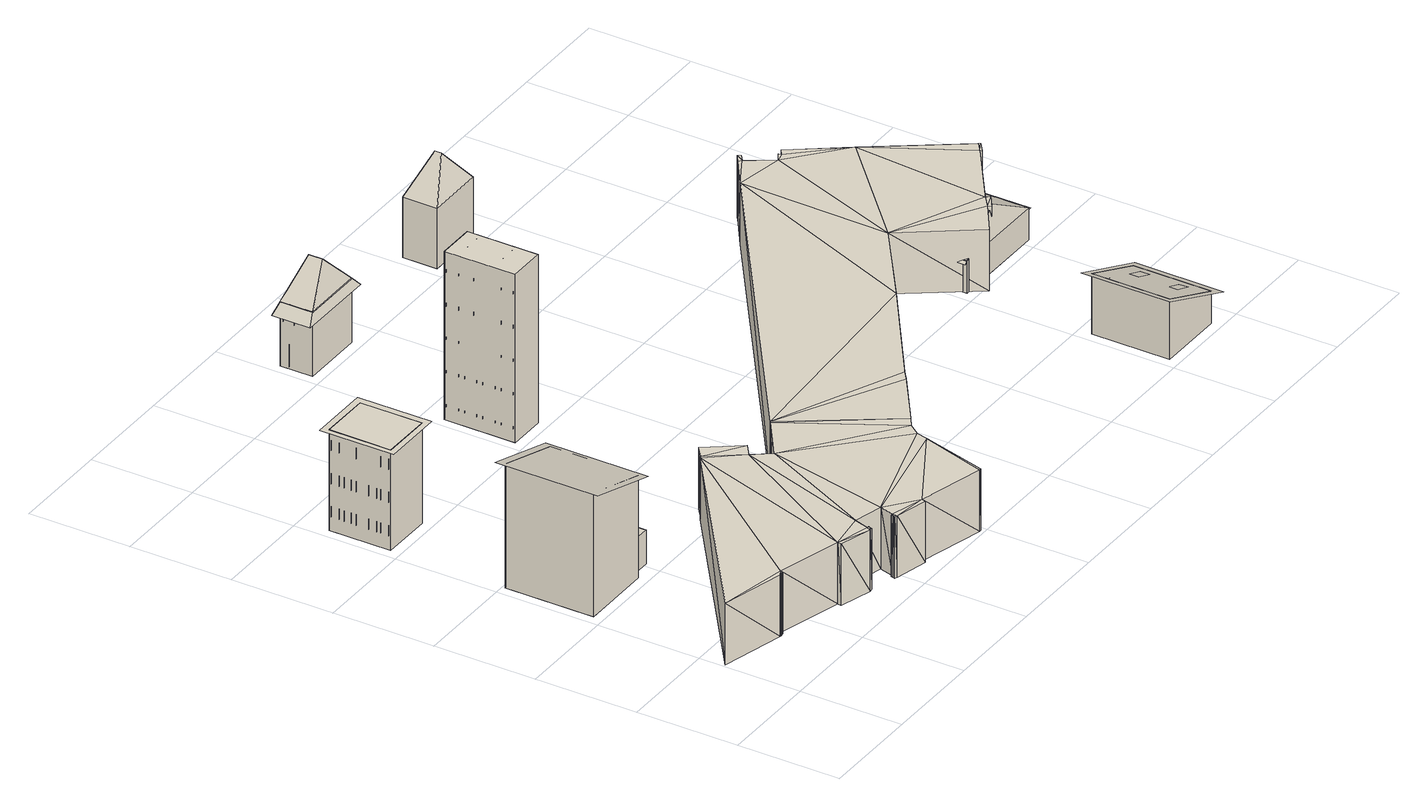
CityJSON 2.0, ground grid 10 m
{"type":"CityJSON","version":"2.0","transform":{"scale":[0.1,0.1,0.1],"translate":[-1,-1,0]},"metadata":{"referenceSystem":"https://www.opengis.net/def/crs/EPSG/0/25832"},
"CityObjects":{
"building1":{"type":"Building","geometry":[{"type":"MultiSurface","lod":"3","boundaries":[[[0,1,2,3,4,5,6,7]],[[8,9,10,11]],[[9,0,7,10]],[[12,13,14,15]],[[16,17,18,19]],[[20,21,22,23]],[[24,25,26,27]],[[28,29,30,31]],[[32,33,34,35]],[[36,37,38,39]],[[40,41,42,43]],[[44,45,46,47]],[[48,49,50,51]],[[52,53,54,55]],[[56,57,58,59]],[[7,6,60,61,3,2,11,10]],[[62,63,64,65]],[[66,67,68,69]],[[70,71,72,73]],[[74,75,76,77]],[[78,79,80,81]],[[82,83,84,85]],[[86,87,88,89]],[[11,2,1,8]],[[90,91,92,93]],[[94,95,96,97]],[[98,99,100,101]],[[102,103,104,105]],[[106,107,108,109]],[[110,111,112,113]],[[114,115,116,117]],[[8,1,0,9]],[[118,119,120,121]],[[122,123,124,125]],[[126,127,128,129]],[[130,131,132,133]],[[134,135,136,137]],[[138,139,140,141]],[[142,143,144,145]],[[146,147,148,149]],[[150,151,152,153]],[[154,155,156,157]],[[158,159,160,161]],[[6,5,162,60]],[[5,4,163,162]],[[3,61,163,4]],[[60,162,163,61]],[[164,165,166,167]]]}]},
"building2":{"type":"Building","geometry":[{"type":"MultiSurface","lod":"3","boundaries":[[[168,169,170,171]],[[172,173,174,175]],[[168,171,173,172]],[[176,177,178,179]],[[180,181,182,183]],[[184,185,186,187]],[[188,189,190,191]],[[192,193,194,195]],[[196,197,198,199]],[[176,200,201,177]],[[176,179,202,200]],[[178,203,202,179]],[[178,177,201,203]],[[180,204,205,181]],[[180,183,206,204]],[[182,207,206,183]],[[182,181,205,207]],[[184,208,209,185]],[[184,187,210,208]],[[186,211,210,187]],[[186,185,209,211]],[[188,212,213,189]],[[188,191,214,212]],[[190,215,214,191]],[[190,189,213,215]],[[192,216,217,193]],[[192,195,218,216]],[[194,219,218,195]],[[194,193,217,219]],[[196,220,221,197]],[[196,199,222,220]],[[198,223,222,199]],[[198,197,221,223]],[[200,202,203,201]],[[204,206,207,205]],[[208,210,211,209]],[[212,214,215,213]],[[216,218,219,217]],[[220,222,223,221]],[[171,170,174,173]],[[224,225,226,227]],[[228,229,230,231]],[[232,233,234,235]],[[236,237,238,239]],[[240,241,242,243]],[[224,244,245,225]],[[224,227,246,244]],[[226,247,246,227]],[[226,225,245,247]],[[228,248,249,229]],[[228,231,250,248]],[[230,251,250,231]],[[230,229,249,251]],[[232,252,253,233]],[[232,235,254,252]],[[234,255,254,235]],[[234,233,253,255]],[[236,256,257,237]],[[236,239,258,256]],[[238,259,258,239]],[[238,237,257,259]],[[240,260,261,241]],[[240,243,262,260]],[[242,263,262,243]],[[242,241,261,263]],[[244,246,247,245]],[[248,250,251,249]],[[252,254,255,253]],[[256,258,259,257]],[[260,262,263,261]],[[170,169,175,174]],[[264,265,266,267]],[[268,269,270,271]],[[272,273,274,275]],[[276,277,278,279]],[[264,280,281,265]],[[264,267,282,280]],[[266,283,282,267]],[[266,265,281,283]],[[268,284,285,269]],[[268,271,286,284]],[[270,287,286,271]],[[270,269,285,287]],[[272,288,289,273]],[[272,275,290,288]],[[274,291,290,275]],[[274,273,289,291]],[[276,292,293,277]],[[276,279,294,292]],[[278,295,294,279]],[[278,277,293,295]],[[280,282,283,281]],[[284,286,287,285]],[[288,290,291,289]],[[292,294,295,293]],[[169,168,172,175]],[[296,297,298,299]],[[300,301,302,303]],[[304,305,306,307]],[[308,309,310,311]],[[312,313,314,315]],[[316,317,318,319]],[[320,321,322,323]],[[324,325,326,327]],[[328,329,330,331]],[[332,333,334,335]],[[336,337,338,339]],[[340,341,342,343]],[[344,345,346,347]],[[296,348,349,297]],[[296,299,350,348]],[[298,351,350,299]],[[298,297,349,351]],[[300,352,353,301]],[[300,303,354,352]],[[302,355,354,303]],[[302,301,353,355]],[[304,356,357,305]],[[304,307,358,356]],[[306,359,358,307]],[[306,305,357,359]],[[308,360,361,309]],[[308,311,362,360]],[[310,363,362,311]],[[310,309,361,363]],[[312,364,365,313]],[[312,315,200,364]],[[314,366,200,315]],[[314,313,365,366]],[[316,367,368,317]],[[316,319,369,367]],[[318,370,369,319]],[[318,317,368,370]],[[320,371,372,321]],[[320,323,373,371]],[[322,374,373,323]],[[322,321,372,374]],[[324,375,376,325]],[[324,327,377,375]],[[326,378,377,327]],[[326,325,376,378]],[[328,379,380,329]],[[328,331,381,379]],[[330,382,381,331]],[[330,329,380,382]],[[332,383,384,333]],[[332,335,212,383]],[[334,385,212,335]],[[334,333,384,385]],[[336,386,387,337]],[[336,339,388,386]],[[338,389,388,339]],[[338,337,387,389]],[[340,390,391,341]],[[340,343,392,390]],[[342,393,392,343]],[[342,341,391,393]],[[344,394,395,345]],[[344,347,220,394]],[[346,396,220,347]],[[346,345,395,396]],[[348,350,351,349]],[[352,354,355,353]],[[356,358,359,357]],[[360,362,363,361]],[[364,200,366,365]],[[367,369,370,368]],[[371,373,374,372]],[[375,377,378,376]],[[379,381,382,380]],[[383,212,385,384]],[[386,388,389,387]],[[390,392,393,391]],[[394,220,396,395]],[[397,398,399,400]]]}]},
"building3":{"type":"Building","geometry":[{"type":"MultiSurface","lod":"3","boundaries":[[[401,402,403,404]],[[405,406,407,408]],[[409,410,411,412]],[[413,414,415,416]],[[417,418,419,420]],[[421,422,423,424]],[[401,404,406,405]],[[425,426,427,428]],[[429,430,431,432]],[[433,434,435,436]],[[437,438,439,440]],[[441,442,443,444]],[[445,446,447,448]],[[449,450,451,452]],[[453,454,455,456]],[[457,458,459,460]],[[425,461,462,426]],[[425,428,463,461]],[[427,464,463,428]],[[427,426,462,464]],[[429,465,466,430]],[[429,432,467,465]],[[431,468,467,432]],[[431,430,466,468]],[[433,469,470,434]],[[433,436,471,469]],[[435,472,471,436]],[[435,434,470,472]],[[437,473,474,438]],[[437,440,475,473]],[[439,476,475,440]],[[439,438,474,476]],[[441,477,478,442]],[[441,444,479,477]],[[443,480,479,444]],[[443,442,478,480]],[[445,481,482,446]],[[445,448,483,481]],[[447,484,483,448]],[[447,446,482,484]],[[449,485,486,450]],[[449,452,487,485]],[[451,488,487,452]],[[451,450,486,488]],[[453,489,490,454]],[[453,456,491,489]],[[455,492,491,456]],[[455,454,490,492]],[[457,493,494,458]],[[457,460,495,493]],[[459,496,495,460]],[[459,458,494,496]],[[461,463,464,462]],[[465,467,468,466]],[[469,471,472,470]],[[473,475,476,474]],[[477,479,480,478]],[[481,483,484,482]],[[485,487,488,486]],[[489,491,492,490]],[[493,495,496,494]],[[404,403,407,406]],[[497,498,499,500]],[[501,502,503,504]],[[505,506,507,508]],[[509,510,511,512]],[[513,514,515,516]],[[517,518,519,520]],[[521,522,523,524]],[[525,526,527,528]],[[529,530,531,532]],[[533,534,535,536]],[[537,538,539,540]],[[541,542,543,544]],[[545,546,547,548]],[[497,549,550,498]],[[497,500,551,549]],[[499,552,551,500]],[[499,498,550,552]],[[501,553,554,502]],[[501,504,555,553]],[[503,556,555,504]],[[503,502,554,556]],[[505,557,558,506]],[[505,508,559,557]],[[507,560,559,508]],[[507,506,558,560]],[[509,561,562,510]],[[509,512,563,561]],[[511,564,563,512]],[[511,510,562,564]],[[513,565,566,514]],[[513,516,567,565]],[[515,568,567,516]],[[515,514,566,568]],[[517,569,570,518]],[[517,520,571,569]],[[519,572,571,520]],[[519,518,570,572]],[[521,573,574,522]],[[521,524,575,573]],[[523,576,575,524]],[[523,522,574,576]],[[525,577,578,526]],[[525,528,579,577]],[[527,580,579,528]],[[527,526,578,580]],[[529,581,582,530]],[[529,532,583,581]],[[531,584,583,532]],[[531,530,582,584]],[[533,585,586,534]],[[533,536,587,585]],[[535,588,587,536]],[[535,534,586,588]],[[537,589,590,538]],[[537,540,591,589]],[[539,592,591,540]],[[539,538,590,592]],[[541,593,594,542]],[[541,544,595,593]],[[543,596,595,544]],[[543,542,594,596]],[[545,597,598,546]],[[545,548,599,597]],[[547,600,599,548]],[[547,546,598,600]],[[549,551,552,550]],[[553,555,556,554]],[[557,559,560,558]],[[561,563,564,562]],[[565,567,568,566]],[[569,571,572,570]],[[573,575,576,574]],[[577,579,580,578]],[[581,583,584,582]],[[585,587,588,586]],[[589,591,592,590]],[[593,595,596,594]],[[597,599,600,598]],[[403,402,408,407]],[[601,602,603,604]],[[605,606,607,608]],[[609,610,611,612]],[[613,614,615,616]],[[617,618,619,620]],[[621,622,623,624]],[[625,626,627,628]],[[629,630,631,632]],[[633,634,635,636]],[[637,638,639,640]],[[641,642,643,644]],[[601,645,646,602]],[[601,604,647,645]],[[603,648,647,604]],[[603,602,646,648]],[[605,649,650,606]],[[605,608,651,649]],[[607,652,651,608]],[[607,606,650,652]],[[609,653,654,610]],[[609,612,655,653]],[[611,656,655,612]],[[611,610,654,656]],[[613,657,658,614]],[[613,616,659,657]],[[615,660,659,616]],[[615,614,658,660]],[[617,661,662,618]],[[617,620,663,661]],[[619,664,663,620]],[[619,618,662,664]],[[621,665,666,622]],[[621,624,667,665]],[[623,668,667,624]],[[623,622,666,668]],[[625,669,670,626]],[[625,628,671,669]],[[627,672,671,628]],[[627,626,670,672]],[[629,673,674,630]],[[629,632,675,673]],[[631,676,675,632]],[[631,630,674,676]],[[633,677,678,634]],[[633,636,679,677]],[[635,680,679,636]],[[635,634,678,680]],[[637,681,682,638]],[[637,640,683,681]],[[639,684,683,640]],[[639,638,682,684]],[[641,685,686,642]],[[641,644,687,685]],[[643,688,687,644]],[[643,642,686,688]],[[645,647,648,646]],[[649,651,652,650]],[[653,655,656,654]],[[657,659,660,658]],[[661,663,664,662]],[[665,667,668,666]],[[669,671,672,670]],[[673,675,676,674]],[[677,679,680,678]],[[681,683,684,682]],[[685,687,688,686]],[[402,401,405,408]],[[689,690,691,692]],[[693,694,695,696]],[[697,698,699,700]],[[701,702,703,704]],[[705,706,707,708]],[[709,710,711,712]],[[713,714,715,716]],[[717,718,719,720]],[[721,722,723,724]],[[725,726,727,728]],[[729,730,731,732]],[[733,734,735,736]],[[737,738,739,740]],[[741,742,743,744]],[[745,746,747,748]],[[749,750,751,752]],[[689,753,754,690]],[[689,692,755,753]],[[691,756,755,692]],[[691,690,754,756]],[[693,757,758,694]],[[693,696,759,757]],[[695,760,759,696]],[[695,694,758,760]],[[697,761,762,698]],[[697,700,763,761]],[[699,764,763,700]],[[699,698,762,764]],[[701,765,766,702]],[[701,704,767,765]],[[703,768,767,704]],[[703,702,766,768]],[[705,769,770,706]],[[705,708,771,769]],[[707,772,771,708]],[[707,706,770,772]],[[709,773,774,710]],[[709,712,775,773]],[[711,776,775,712]],[[711,710,774,776]],[[713,777,778,714]],[[713,716,779,777]],[[715,780,779,716]],[[715,714,778,780]],[[717,781,782,718]],[[717,720,783,781]],[[719,784,783,720]],[[719,718,782,784]],[[721,785,786,722]],[[721,724,787,785]],[[723,788,787,724]],[[723,722,786,788]],[[725,789,790,726]],[[725,728,791,789]],[[727,792,791,728]],[[727,726,790,792]],[[729,793,794,730]],[[729,732,795,793]],[[731,796,795,732]],[[731,730,794,796]],[[733,797,798,734]],[[733,736,799,797]],[[735,800,799,736]],[[735,734,798,800]],[[737,801,802,738]],[[737,740,803,801]],[[739,804,803,740]],[[739,738,802,804]],[[741,805,806,742]],[[741,744,807,805]],[[743,808,807,744]],[[743,742,806,808]],[[745,809,810,746]],[[745,748,811,809]],[[747,812,811,748]],[[747,746,810,812]],[[749,813,814,750]],[[749,752,815,813]],[[751,816,815,752]],[[751,750,814,816]],[[753,755,756,754]],[[757,759,760,758]],[[761,763,764,762]],[[765,767,768,766]],[[769,771,772,770]],[[773,775,776,774]],[[777,779,780,778]],[[781,783,784,782]],[[785,787,788,786]],[[789,791,792,790]],[[793,795,796,794]],[[797,799,800,798]],[[801,803,804,802]],[[805,807,808,806]],[[809,811,812,810]],[[813,815,816,814]]]}]},
"building4":{"type":"Building","geometry":[{"type":"MultiSurface","lod":"3","boundaries":[[[817,818,819,820]],[[821,822,823,824]],[[822,821,825,826]],[[821,824,825]],[[822,826,823]],[[817,820,825,824]],[[827,828,829,830]],[[831,832,833,834]],[[835,836,837,838]],[[827,839,840,828]],[[827,830,841,839]],[[829,842,841,830]],[[829,828,840,842]],[[831,843,844,832]],[[831,834,845,843]],[[833,846,845,834]],[[833,832,844,846]],[[835,847,848,836]],[[835,838,849,847]],[[837,850,849,838]],[[837,836,848,850]],[[839,841,842,840]],[[843,845,846,844]],[[847,849,850,848]],[[820,819,826,825]],[[851,852,853,854]],[[855,856,857,858]],[[859,860,861,862]],[[851,863,864,852]],[[851,854,865,863]],[[853,866,865,854]],[[853,852,864,866]],[[855,867,868,856]],[[855,858,869,867]],[[857,870,869,858]],[[857,856,868,870]],[[859,871,872,860]],[[859,862,873,871]],[[861,874,873,862]],[[861,860,872,874]],[[863,865,866,864]],[[867,869,870,868]],[[871,873,874,872]],[[819,818,823,826]],[[875,876,877,878]],[[879,880,881,882]],[[883,884,885,886]],[[887,888,889,890]],[[891,892,893,894]],[[895,896,897,898]],[[899,900,901,902]],[[903,904,905,906]],[[875,907,908,876]],[[875,878,909,907]],[[877,910,909,878]],[[877,876,908,910]],[[879,911,912,880]],[[879,882,913,911]],[[881,914,913,882]],[[881,880,912,914]],[[883,915,916,884]],[[883,886,917,915]],[[885,918,917,886]],[[885,884,916,918]],[[887,919,920,888]],[[887,890,921,919]],[[889,922,921,890]],[[889,888,920,922]],[[891,923,924,892]],[[891,894,925,923]],[[893,926,925,894]],[[893,892,924,926]],[[895,927,928,896]],[[895,898,929,927]],[[897,930,929,898]],[[897,896,928,930]],[[899,931,932,900]],[[899,902,933,931]],[[901,934,933,902]],[[901,900,932,934]],[[903,935,936,904]],[[903,906,937,935]],[[905,938,937,906]],[[905,904,936,938]],[[907,909,910,908]],[[911,913,914,912]],[[915,917,918,916]],[[919,921,922,920]],[[923,925,926,924]],[[927,929,930,928]],[[931,933,934,932]],[[935,937,938,936]],[[818,817,824,823]],[[939,940,941,942]],[[943,944,945,946]],[[939,947,948,940]],[[939,942,949,947]],[[941,950,949,942]],[[941,940,948,950]],[[943,951,952,944]],[[943,946,953,951]],[[945,954,953,946]],[[945,944,952,954]],[[947,949,950,948]],[[951,953,954,952]],[[955,956,825,824]],[[956,957,826,825]],[[958,823,826,957]],[[955,824,823,958]]]}]},
"building5":{"type":"Building","attributes":{"bgt_status":"bestaand","hoek":"(1:-52.4)","identificatiebagpnd":"503100000000035","identificatiebagvbolaagstehuisnummer":"(1:503010000027121)","measuredHeight":6,"min-height-surface":-0.1,"plaatsingspunt":"(1:85012.966 447473.243)","plus_status":"geenWaarde","relatievehoogteligging":"0","tekst":"(1:6)"},"geometry":[{"type":"MultiSurface","lod":"1","boundaries":[[[959,960,961]],[[962,963,959]],[[964,965,966]],[[967,968,969]],[[967,970,971]],[[967,972,968]],[[964,966,973]],[[972,974,975]],[[976,972,971]],[[971,972,967]],[[977,974,978]],[[978,974,976]],[[978,976,979]],[[974,972,976]],[[965,980,981]],[[982,983,981]],[[983,984,985]],[[984,983,986]],[[987,984,986]],[[986,983,982]],[[988,986,982]],[[989,990,982]],[[982,981,980]],[[991,990,992]],[[993,991,994]],[[995,993,994]],[[994,991,992]],[[996,994,992]],[[992,990,997]],[[997,990,998]],[[998,990,989]],[[965,981,971]],[[962,959,973]],[[999,1000,1001]],[[999,989,980]],[[999,980,1000]],[[989,982,980]],[[970,965,971]],[[970,966,965]],[[963,960,959]],[[964,973,959]],[[1002,961,1003]],[[1004,961,1002]],[[1005,1004,1002]],[[1005,1002,1006]],[[1003,961,1007]],[[1008,1003,1009]],[[1009,1003,1010]],[[1011,1009,1010]],[[1012,1013,1014]],[[1010,1012,1015]],[[1015,1012,1014]],[[1003,1007,1010]],[[1010,1016,1012]],[[1017,1016,1007]],[[1016,1017,1018]],[[1018,1017,1019]],[[1016,1010,1007]],[[1017,1007,1020]],[[961,960,1007]],[[1021,1022,963]],[[963,1022,960]],[[1023,1021,962]],[[962,1021,963]],[[1024,1023,973]],[[973,1023,962]],[[1025,1024,966]],[[966,1024,973]],[[1026,1025,970]],[[970,1025,966]],[[1027,1026,967]],[[967,1026,970]],[[1028,1027,969]],[[969,1027,967]],[[1029,1028,968]],[[968,1028,969]],[[1030,1029,972]],[[972,1029,968]],[[1031,1030,975]],[[975,1030,972]],[[1032,1031,974]],[[974,1031,975]],[[1033,1032,977]],[[977,1032,974]],[[1034,1033,978]],[[978,1033,977]],[[1035,1034,979]],[[979,1034,978]],[[1036,1035,976]],[[976,1035,979]],[[1037,1036,971]],[[971,1036,976]],[[1038,1037,981]],[[981,1037,971]],[[1039,1038,983]],[[983,1038,981]],[[1040,1039,985]],[[985,1039,983]],[[1041,1040,984]],[[984,1040,985]],[[1042,1041,987]],[[987,1041,984]],[[1043,1042,986]],[[986,1042,987]],[[1044,1043,988]],[[988,1043,986]],[[1045,1044,982]],[[982,1044,988]],[[1046,1045,990]],[[990,1045,982]],[[1047,1046,991]],[[991,1046,990]],[[1048,1047,993]],[[993,1047,991]],[[1049,1048,995]],[[995,1048,993]],[[1050,1049,994]],[[994,1049,995]],[[1051,1050,996]],[[996,1050,994]],[[1052,1051,992]],[[992,1051,996]],[[1053,1052,997]],[[997,1052,992]],[[1054,1053,998]],[[998,1053,997]],[[1055,1054,989]],[[989,1054,998]],[[1056,1055,999]],[[999,1055,989]],[[1057,1056,1001]],[[1001,1056,999]],[[1058,1057,1000]],[[1000,1057,1001]],[[1059,1058,980]],[[980,1058,1000]],[[1060,1059,965]],[[965,1059,980]],[[1061,1060,964]],[[964,1060,965]],[[1062,1061,959]],[[959,1061,964]],[[1063,1062,961]],[[961,1062,959]],[[1064,1063,1004]],[[1004,1063,961]],[[1065,1064,1005]],[[1005,1064,1004]],[[1066,1065,1006]],[[1006,1065,1005]],[[1067,1066,1002]],[[1002,1066,1006]],[[1068,1067,1003]],[[1003,1067,1002]],[[1069,1068,1008]],[[1008,1068,1003]],[[1070,1069,1009]],[[1009,1069,1008]],[[1071,1070,1011]],[[1011,1070,1009]],[[1072,1071,1010]],[[1010,1071,1011]],[[1073,1072,1015]],[[1015,1072,1010]],[[1074,1073,1014]],[[1014,1073,1015]],[[1075,1074,1013]],[[1013,1074,1014]],[[1076,1075,1012]],[[1012,1075,1013]],[[1077,1076,1016]],[[1016,1076,1012]],[[1078,1077,1018]],[[1018,1077,1016]],[[1079,1078,1019]],[[1019,1078,1018]],[[1080,1079,1017]],[[1017,1079,1019]],[[1081,1080,1020]],[[1020,1080,1017]],[[1082,1081,1007]],[[1007,1081,1020]],[[1022,1082,960]],[[960,1082,1007]]]}]},
"building6":{"type":"Building","geometry":[{"type":"MultiSurface","lod":"3","boundaries":[[[1083,1084,1085,1086]],[[1087,1088,1089,1090]],[[1088,1087,1091,1092]],[[1087,1090,1091]],[[1088,1092,1089]],[[1083,1086,1091,1090]],[[1093,1094,1095,1096]],[[1097,1098,1099,1100]],[[1101,1102,1103,1104]],[[1105,1106,1107,1108]],[[1109,1110,1111,1112]],[[1086,1085,1092,1091]],[[1113,1114,1115,1116]],[[1117,1118,1119,1120]],[[1085,1084,1089,1092]],[[1121,1122,1123,1124]],[[1125,1126,1127,1128]],[[1129,1130,1131,1132]],[[1133,1134,1135,1136]],[[1137,1138,1139,1140]],[[1141,1142,1143,1144]],[[1084,1083,1090,1089]],[[1145,1146,1147,1148]],[[1149,1150,1151,1152]]]}]},
"building7":{"type":"Building","geometry":[{"type":"MultiSurface","lod":"3","boundaries":[[[1153,1154,1155,1156]],[[1157,1158,1159,1160]],[[1161,1162,1163,1164]],[[1165,1166,1167,1168]],[[1169,1170,1171,1172]],[[1158,1153,1156,1159]],[[1173,1174,1175,1176]],[[1156,1155,1160,1159]],[[1177,1178,1179,1180]],[[1181,1182,1183,1184]],[[1160,1155,1154,1157]],[[1185,1186,1187,1188]],[[1189,1190,1191,1192]],[[1185,1193,1194,1186]],[[1185,1188,1195,1193]],[[1187,1196,1195,1188]],[[1187,1186,1194,1196]],[[1189,1197,1198,1190]],[[1189,1192,1199,1197]],[[1191,1200,1199,1192]],[[1191,1190,1198,1200]],[[1193,1195,1196,1194]],[[1197,1199,1200,1198]],[[1157,1154,1153,1158]],[[1201,1202,1203,1204]],[[1205,1206,1207,1208]],[[1209,1210,1211,1212]],[[1213,1214,1215,1216]]]}]},
"building8":{"type":"Building","geometry":[{"type":"MultiSurface","lod":"3","boundaries":[[[1217,1218,1219,1220]],[[1221,1222,1223,1224]],[[1222,1221,1225,1226]],[[1221,1224,1225]],[[1222,1226,1223]],[[1217,1220,1225,1224]],[[1227,1228,1229,1230]],[[1231,1232,1233,1234]],[[1235,1236,1237,1238]],[[1239,1240,1241,1242]],[[1243,1244,1245,1246]],[[1247,1248,1249,1250]],[[1220,1219,1226,1225]],[[1251,1252,1253,1254]],[[1219,1218,1223,1226]],[[1255,1256,1257,1258]],[[1259,1260,1261,1262]],[[1263,1264,1265,1266]],[[1267,1268,1269,1270]],[[1271,1272,1273,1274]],[[1275,1276,1277,1278]],[[1218,1217,1224,1223]],[[1279,1280,1281,1282]],[[1283,1284,1285,1286]],[[1287,1288,1289,1290]],[[1291,1292,1293,1294]],[[1295,1296,1297,1298]],[[1299,1300,1301,1302]],[[1303,1304,1305,1306]],[[1307,1308,1309,1310]],[[1311,1312,1313,1314]],[[1315,1316,1225,1224]],[[1316,1317,1226,1225]],[[1318,1223,1226,1317]],[[1315,1224,1223,1318]]]}]}
},
"vertices":[
[10,210,0],[10,297,0],[82,297,0],[82,259,0],[104,259,0],[104,216,0],[82,216,0],[82,210,0],[10,297,123],[10,210,123],[82,210,102],[82,297,102],[12,210,11],[12,210,25],[22,210,25],[22,210,11],[27,210,11],[27,210,25],[36,210,25],[36,210,11],[41,210,11],[41,210,25],[51,210,25],[51,210,11],[56,210,11],[56,210,25],[66,210,25],[66,210,11],[70,210,11],[70,210,25],[80,210,25],[80,210,11],[12,210,45],[12,210,59],[22,210,59],[22,210,45],[31,210,45],[31,210,59],[41,210,59],[41,210,45],[51,210,45],[51,210,59],[60,210,59],[60,210,45],[70,210,45],[70,210,59],[80,210,59],[80,210,45],[12,210,79],[12,210,93],[22,210,93],[22,210,79],[41,210,79],[41,210,93],[51,210,93],[51,210,79],[70,210,79],[70,210,93],[80,210,93],[80,210,79],[82,216,34],[82,259,34],[82,213,45],[82,213,58],[82,224,58],[82,224,45],[82,231,45],[82,231,58],[82,242,58],[82,242,45],[82,248,45],[82,248,58],[82,259,58],[82,259,45],[82,266,45],[82,266,58],[82,276,58],[82,276,45],[82,283,45],[82,283,58],[82,294,58],[82,294,45],[82,213,79],[82,213,92],[82,224,92],[82,224,79],[82,283,79],[82,283,92],[82,294,92],[82,294,79],[80,297,11],[80,297,22],[72,297,22],[72,297,11],[20,297,11],[20,297,22],[12,297,22],[12,297,11],[80,297,45],[80,297,56],[72,297,56],[72,297,45],[80,297,79],[80,297,90],[72,297,90],[72,297,79],[60,297,79],[60,297,90],[52,297,90],[52,297,79],[40,297,79],[40,297,90],[32,297,90],[32,297,79],[20,297,79],[20,297,90],[12,297,90],[12,297,79],[10,244,1],[10,244,24],[10,232,24],[10,232,1],[10,295,45],[10,295,57],[10,285,57],[10,285,45],[10,258,45],[10,258,57],[10,249,57],[10,249,45],[10,222,45],[10,222,57],[10,213,57],[10,213,45],[10,295,79],[10,295,91],[10,285,91],[10,285,79],[10,282,79],[10,282,91],[10,273,91],[10,273,79],[10,270,79],[10,270,91],[10,261,91],[10,261,79],[10,258,79],[10,258,91],[10,249,91],[10,249,79],[10,246,79],[10,246,91],[10,237,91],[10,237,79],[10,234,79],[10,234,91],[10,225,91],[10,225,79],[10,222,79],[10,222,91],[10,213,91],[10,213,79],[104,216,34],[104,259,34],[5,203,125],[86,203,101],[86,304,101],[5,304,125],
[10,410,0],[10,471,0],[60,471,0],[60,410,0],[10,410,100],[60,410,100],[60,471,100],[10,471,100],[12,410,14],[12,410,17],[22,410,17],[22,410,14],[30,410,14],[30,410,17],[40,410,17],[40,410,14],[48,410,14],[48,410,17],[58,410,17],[58,410,14],[12,410,47],[12,410,50],[22,410,50],[22,410,47],[48,410,47],[48,410,50],[58,410,50],[58,410,47],[12,410,80],[12,410,84],[22,410,84],[22,410,80],[12,412,14],[12,412,17],[22,412,14],[22,412,17],[30,412,14],[30,412,17],[40,412,14],[40,412,17],[48,412,14],[48,412,17],[58,412,14],[58,412,17],[12,412,47],[12,412,50],[22,412,47],[22,412,50],[48,412,47],[48,412,50],[58,412,47],[58,412,50],[12,412,80],[12,412,84],[22,412,80],[22,412,84],[60,434,2],[60,434,22],[60,446,22],[60,446,2],[60,414,47],[60,414,58],[60,424,58],[60,424,47],[60,435,47],[60,435,58],[60,446,58],[60,446,47],[60,457,47],[60,457,58],[60,467,58],[60,467,47],[60,414,80],[60,414,91],[60,424,91],[60,424,80],[59,434,2],[59,434,22],[59,446,2],[59,446,22],[59,414,47],[59,414,58],[59,424,47],[59,424,58],[59,435,47],[59,435,58],[59,446,47],[59,446,58],[59,457,47],[59,457,58],[59,467,47],[59,467,58],[59,414,80],[59,414,91],[59,424,80],[59,424,91],[58,471,14],[58,471,18],[45,471,18],[45,471,14],[58,471,47],[58,471,52],[45,471,52],[45,471,47],[58,471,80],[58,471,85],[45,471,85],[45,471,80],[26,471,80],[26,471,85],[13,471,85],[13,471,80],[58,469,14],[58,469,18],[45,469,14],[45,469,18],[58,469,47],[58,469,52],[45,469,47],[45,469,52],[58,469,80],[58,469,85],[45,469,80],[45,469,85],[26,469,80],[26,469,85],[13,469,80],[13,469,85],[10,469,14],[10,469,25],[10,461,25],[10,461,14],[10,456,14],[10,456,25],[10,449,25],[10,449,14],[10,444,14],[10,444,25],[10,437,25],[10,437,14],[10,432,14],[10,432,25],[10,424,25],[10,424,14],[10,420,14],[10,420,25],[10,412,25],[10,412,14],[10,469,47],[10,469,58],[10,461,58],[10,461,47],[10,456,47],[10,456,58],[10,449,58],[10,449,47],[10,444,47],[10,444,58],[10,437,58],[10,437,47],[10,432,47],[10,432,58],[10,424,58],[10,424,47],[10,420,47],[10,420,58],[10,412,58],[10,412,47],[10,469,80],[10,469,91],[10,461,91],[10,461,80],[10,444,80],[10,444,91],[10,437,91],[10,437,80],[10,420,80],[10,420,91],[10,412,91],[10,412,80],[12,469,14],[12,469,25],[12,461,14],[12,461,25],[12,456,14],[12,456,25],[12,449,14],[12,449,25],[12,444,14],[12,444,25],[12,437,14],[12,437,25],[12,432,14],[12,432,25],[12,424,14],[12,424,25],[12,420,14],[12,420,25],[12,412,25],[12,469,47],[12,469,58],[12,461,47],[12,461,58],[12,456,47],[12,456,58],[12,449,47],[12,449,58],[12,444,47],[12,444,58],[12,437,47],[12,437,58],[12,432,47],[12,432,58],[12,424,47],[12,424,58],[12,420,47],[12,420,58],[12,412,58],[12,469,80],[12,469,91],[12,461,80],[12,461,91],[12,444,80],[12,444,91],[12,437,80],[12,437,91],[12,420,80],[12,420,91],[12,412,91],[5,404,100],[66,404,100],[66,477,100],[5,477,100],
[210,410,0],[210,480,0],[247,480,0],[247,410,0],[210,410,167],[247,410,167],[247,480,167],[210,480,167],[231,423,167],[231,432,167],[241,432,167],[241,423,167],[216,423,167],[216,432,167],[226,432,167],[226,423,167],[231,458,167],[231,467,167],[241,467,167],[241,458,167],[216,458,167],[216,467,167],[226,467,167],[226,458,167],[213,410,13],[213,410,21],[227,410,21],[227,410,13],[230,410,13],[230,410,21],[244,410,21],[244,410,13],[213,410,47],[213,410,55],[227,410,55],[227,410,47],[213,410,80],[213,410,88],[227,410,88],[227,410,80],[230,410,80],[230,410,88],[244,410,88],[244,410,80],[213,410,113],[213,410,122],[227,410,122],[227,410,113],[230,410,113],[230,410,122],[244,410,122],[244,410,113],[213,410,147],[213,410,155],[227,410,155],[227,410,147],[230,410,147],[230,410,155],[244,410,155],[244,410,147],[213,411,13],[213,411,21],[227,411,13],[227,411,21],[230,411,13],[230,411,21],[244,411,13],[244,411,21],[213,411,47],[213,411,55],[227,411,47],[227,411,55],[213,411,80],[213,411,88],[227,411,80],[227,411,88],[230,411,80],[230,411,88],[244,411,80],[244,411,88],[213,411,113],[213,411,122],[227,411,113],[227,411,122],[230,411,113],[230,411,122],[244,411,113],[244,411,122],[213,411,147],[213,411,155],[227,411,147],[227,411,155],[230,411,147],[230,411,155],[244,411,147],[244,411,155],[247,412,13],[247,412,24],[247,424,24],[247,424,13],[247,412,47],[247,412,57],[247,424,57],[247,424,47],[247,430,47],[247,430,57],[247,441,57],[247,441,47],[247,448,47],[247,448,57],[247,460,57],[247,460,47],[247,466,47],[247,466,57],[247,478,57],[247,478,47],[247,412,80],[247,412,90],[247,424,90],[247,424,80],[247,426,80],[247,426,90],[247,437,90],[247,437,80],[247,439,80],[247,439,90],[247,450,90],[247,450,80],[247,453,80],[247,453,90],[247,464,90],[247,464,80],[247,466,80],[247,466,90],[247,478,90],[247,478,80],[247,412,113],[247,412,124],[247,424,124],[247,424,113],[247,412,147],[247,412,157],[247,424,157],[247,424,147],[247,466,147],[247,466,157],[247,478,157],[247,478,147],[246,412,13],[246,412,24],[246,424,13],[246,424,24],[246,412,47],[246,412,57],[246,424,47],[246,424,57],[246,430,47],[246,430,57],[246,441,47],[246,441,57],[246,448,47],[246,448,57],[246,460,47],[246,460,57],[246,466,47],[246,466,57],[246,478,47],[246,478,57],[246,412,80],[246,412,90],[246,424,80],[246,424,90],[246,426,80],[246,426,90],[246,437,80],[246,437,90],[246,439,80],[246,439,90],[246,450,80],[246,450,90],[246,453,80],[246,453,90],[246,464,80],[246,464,90],[246,466,80],[246,466,90],[246,478,80],[246,478,90],[246,412,113],[246,412,124],[246,424,113],[246,424,124],[246,412,147],[246,412,157],[246,424,147],[246,424,157],[246,466,147],[246,466,157],[246,478,147],[246,478,157],[233,480,3],[233,480,23],[221,480,23],[221,480,3],[245,480,47],[245,480,60],[235,480,60],[235,480,47],[233,480,47],[233,480,60],[224,480,60],[224,480,47],[222,480,47],[222,480,60],[212,480,60],[212,480,47],[245,480,80],[245,480,93],[235,480,93],[235,480,80],[245,480,113],[245,480,126],[235,480,126],[235,480,113],[233,480,113],[233,480,126],[224,480,126],[224,480,113],[222,480,113],[222,480,126],[212,480,126],[212,480,113],[245,480,147],[245,480,160],[235,480,160],[235,480,147],[233,480,147],[233,480,160],[224,480,160],[224,480,147],[222,480,147],[222,480,160],[212,480,160],[212,480,147],[233,479,3],[233,479,23],[221,479,3],[221,479,23],[245,479,47],[245,479,60],[235,479,47],[235,479,60],[233,479,47],[233,479,60],[224,479,47],[224,479,60],[222,479,47],[222,479,60],[212,479,47],[212,479,60],[245,479,80],[245,479,93],[235,479,80],[235,479,93],[245,479,113],[245,479,126],[235,479,113],[235,479,126],[233,479,113],[233,479,126],[224,479,113],[224,479,126],[222,479,113],[222,479,126],[212,479,113],[212,479,126],[245,479,147],[245,479,160],[235,479,147],[235,479,160],[233,479,147],[233,479,160],[224,479,147],[224,479,160],[222,479,147],[222,479,160],[212,479,147],[212,479,160],[210,478,13],[210,478,16],[210,466,16],[210,466,13],[210,460,13],[210,460,16],[210,448,16],[210,448,13],[210,442,13],[210,442,16],[210,430,16],[210,430,13],[210,424,13],[210,424,16],[210,412,16],[210,412,13],[210,478,47],[210,478,50],[210,466,50],[210,466,47],[210,460,47],[210,460,50],[210,448,50],[210,448,47],[210,442,47],[210,442,50],[210,430,50],[210,430,47],[210,424,47],[210,424,50],[210,412,50],[210,412,47],[210,478,80],[210,478,83],[210,466,83],[210,466,80],[210,424,80],[210,424,83],[210,412,83],[210,412,80],[210,478,113],[210,478,117],[210,466,117],[210,466,113],[210,451,113],[210,451,117],[210,439,117],[210,439,113],[210,424,113],[210,424,117],[210,412,117],[210,412,113],[210,478,147],[210,478,150],[210,466,150],[210,466,147],[210,451,147],[210,451,150],[210,439,150],[210,439,147],[210,424,147],[210,424,150],[210,412,150],[210,412,147],[211,478,13],[211,478,16],[211,466,13],[211,466,16],[211,460,13],[211,460,16],[211,448,13],[211,448,16],[211,442,13],[211,442,16],[211,430,13],[211,430,16],[211,424,13],[211,424,16],[211,412,13],[211,412,16],[211,478,47],[211,478,50],[211,466,47],[211,466,50],[211,460,47],[211,460,50],[211,448,47],[211,448,50],[211,442,47],[211,442,50],[211,430,47],[211,430,50],[211,424,47],[211,424,50],[211,412,47],[211,412,50],[211,478,80],[211,478,83],[211,466,80],[211,466,83],[211,424,80],[211,424,83],[211,412,80],[211,412,83],[211,478,113],[211,478,117],[211,466,113],[211,466,117],[211,451,113],[211,451,117],[211,439,113],[211,439,117],[211,424,113],[211,424,117],[211,412,113],[211,412,117],[211,478,147],[211,478,150],[211,466,147],[211,466,150],[211,451,147],[211,451,150],[211,439,147],[211,439,150],[211,424,147],[211,424,150],[211,412,147],[211,412,150],
[210,610,0],[210,642,0],[273,642,0],[273,610,0],[241,619,97],[241,633,97],[210,642,64],[210,610,64],[273,610,64],[273,642,64],[214,610,13],[214,610,19],[225,610,19],[225,610,13],[214,610,45],[214,610,51],[225,610,51],[225,610,45],[258,610,45],[258,610,51],[269,610,51],[269,610,45],[214,612,13],[214,612,19],[225,612,13],[225,612,19],[214,612,45],[214,612,51],[225,612,45],[225,612,51],[258,612,45],[258,612,51],[269,612,45],[269,612,51],[273,612,13],[273,612,18],[273,625,18],[273,625,13],[273,612,45],[273,612,50],[273,625,50],[273,625,45],[273,627,45],[273,627,50],[273,640,50],[273,640,45],[271,612,13],[271,612,18],[271,625,13],[271,625,18],[271,612,45],[271,612,50],[271,625,45],[271,625,50],[271,627,45],[271,627,50],[271,640,45],[271,640,50],[270,642,13],[270,642,18],[258,642,18],[258,642,13],[255,642,13],[255,642,18],[243,642,18],[243,642,13],[240,642,13],[240,642,18],[228,642,18],[228,642,13],[225,642,13],[225,642,18],[213,642,18],[213,642,13],[270,642,45],[270,642,50],[258,642,50],[258,642,45],[255,642,45],[255,642,50],[243,642,50],[243,642,45],[240,642,45],[240,642,50],[228,642,50],[228,642,45],[225,642,45],[225,642,50],[213,642,50],[213,642,45],[270,641,13],[270,641,18],[258,641,13],[258,641,18],[255,641,13],[255,641,18],[243,641,13],[243,641,18],[240,641,13],[240,641,18],[228,641,13],[228,641,18],[225,641,13],[225,641,18],[213,641,13],[213,641,18],[270,641,45],[270,641,50],[258,641,45],[258,641,50],[255,641,45],[255,641,50],[243,641,45],[243,641,50],[240,641,45],[240,641,50],[228,641,45],[228,641,50],[225,641,45],[225,641,50],[213,641,45],[213,641,50],[210,633,2],[210,633,25],[210,619,25],[210,619,2],[210,639,45],[210,639,48],[210,628,48],[210,628,45],[212,633,2],[212,633,25],[212,619,2],[212,619,25],[212,639,45],[212,639,48],[212,628,45],[212,628,48],[201,607,54],[282,607,54],[282,645,54],[201,645,54],
[268,194,61],[496,210,61],[576,413,61],[385,132,61],[394,139,61],[267,193,61],[227,165,61],[325,90,61],[314,68,61],[295,4,61],[297,4,61],[317,79,61],[201,44,61],[230,21,61],[334,96,61],[197,25,61],[229,17,61],[197,30,61],[194,26,61],[195,28,61],[195,30,61],[214,182,61],[172,51,61],[135,46,61],[168,37,61],[169,35,61],[170,37,61],[166,33,61],[169,33,61],[134,42,61],[188,214,61],[71,63,61],[71,62,61],[67,60,61],[70,61,61],[69,60,61],[70,60,61],[68,60,61],[66,60,61],[3,76,61],[190,215,61],[226,191,61],[202,224,61],[607,430,61],[624,405,61],[604,432,61],[612,438,61],[614,435,61],[574,266,61],[632,410,61],[633,407,61],[675,360,61],[639,411,61],[725,268,61],[726,266,61],[735,273,61],[734,275,61],[665,226,61],[654,217,61],[668,222,61],[656,214,61],[623,196,61],[394,139,0],[496,210,0],[385,132,0],[334,96,0],[325,90,0],[317,79,0],[314,68,0],[297,4,0],[295,4,0],[230,21,0],[229,17,0],[197,25,0],[194,26,0],[195,28,0],[195,30,0],[197,30,0],[201,44,0],[172,51,0],[168,37,0],[170,37,0],[169,35,0],[169,33,0],[166,33,0],[134,42,0],[135,46,0],[71,63,0],[71,62,0],[70,61,0],[70,60,0],[69,60,0],[68,60,0],[67,60,0],[66,60,0],[3,76,0],[188,214,0],[190,215,0],[202,224,0],[226,191,0],[214,182,0],[227,165,0],[267,193,0],[268,194,0],[576,413,0],[604,432,0],[612,438,0],[614,435,0],[607,430,0],[624,405,0],[632,410,0],[633,407,0],[639,411,0],[675,360,0],[734,275,0],[735,273,0],[726,266,0],[725,268,0],[665,226,0],[668,222,0],[656,214,0],[654,217,0],[623,196,0],[574,266,0],
[410,610,0],[410,644,0],[468,644,0],[468,610,0],[439,624,95],[439,630,95],[410,644,60],[410,610,60],[468,610,60],[468,644,60],[412,610,14],[412,610,21],[419,610,21],[419,610,14],[435,610,14],[435,610,21],[443,610,21],[443,610,14],[459,610,14],[459,610,21],[466,610,21],[466,610,14],[412,610,44],[412,610,51],[419,610,51],[419,610,44],[459,610,44],[459,610,51],[466,610,51],[466,610,44],[468,614,14],[468,614,27],[468,625,27],[468,625,14],[468,614,44],[468,614,57],[468,625,57],[468,625,44],[465,644,14],[465,644,21],[457,644,21],[457,644,14],[421,644,14],[421,644,21],[413,644,21],[413,644,14],[465,644,44],[465,644,51],[457,644,51],[457,644,44],[450,644,44],[450,644,51],[442,644,51],[442,644,44],[436,644,44],[436,644,51],[428,644,51],[428,644,44],[421,644,44],[421,644,51],[413,644,51],[413,644,44],[410,638,3],[410,638,26],[410,625,26],[410,625,3],[410,641,44],[410,641,53],[410,629,53],[410,629,44],
[610,10,0],[610,87,0],[677,87,0],[677,10,0],[610,87,60],[610,10,60],[677,10,32],[677,87,32],[636,25,49],[636,34,49],[664,34,38],[664,25,38],[636,63,49],[636,72,49],[664,72,38],[664,63,38],[611,68,59],[611,72,59],[615,72,58],[615,68,58],[644,10,3],[644,10,24],[657,10,24],[657,10,3],[677,12,10],[677,12,18],[677,25,18],[677,25,10],[677,72,10],[677,72,18],[677,84,18],[677,84,10],[675,87,10],[675,87,19],[666,87,19],[666,87,10],[621,87,10],[621,87,19],[612,87,19],[612,87,10],[675,86,10],[675,86,19],[666,86,10],[666,86,19],[621,86,10],[621,86,19],[612,86,10],[612,86,19],[610,82,10],[610,82,20],[610,68,20],[610,68,10],[610,55,10],[610,55,20],[610,41,20],[610,41,10],[610,28,10],[610,28,20],[610,14,20],[610,14,10],[601,4,64],[687,4,28],[687,92,28],[601,92,64],
[610,210,0],[610,296,0],[709,296,0],[709,210,0],[660,216,60],[660,290,60],[610,296,32],[610,210,32],[709,210,32],[709,296,32],[612,210,15],[612,210,28],[626,210,28],[626,210,15],[628,210,15],[628,210,28],[642,210,28],[642,210,15],[644,210,15],[644,210,28],[659,210,28],[659,210,15],[660,210,15],[660,210,28],[675,210,28],[675,210,15],[677,210,15],[677,210,28],[691,210,28],[691,210,15],[693,210,15],[693,210,28],[707,210,28],[707,210,15],[709,251,1],[709,251,21],[709,265,21],[709,265,1],[707,296,15],[707,296,28],[702,296,28],[702,296,15],[689,296,15],[689,296,28],[684,296,28],[684,296,15],[671,296,15],[671,296,28],[666,296,28],[666,296,15],[653,296,15],[653,296,28],[648,296,28],[648,296,15],[635,296,15],[635,296,28],[630,296,28],[630,296,15],[618,296,15],[618,296,28],[612,296,28],[612,296,15],[610,294,15],[610,294,23],[610,288,23],[610,288,15],[610,284,15],[610,284,23],[610,278,23],[610,278,15],[610,275,15],[610,275,23],[610,269,23],[610,269,15],[610,266,15],[610,266,23],[610,260,23],[610,260,15],[610,256,15],[610,256,23],[610,250,23],[610,250,15],[610,246,15],[610,246,23],[610,240,23],[610,240,15],[610,237,15],[610,237,23],[610,231,23],[610,231,15],[610,228,15],[610,228,23],[610,222,23],[610,222,15],[610,218,15],[610,218,23],[610,212,23],[610,212,15],[607,210,30],[712,210,30],[712,297,30],[607,297,30]
]}
